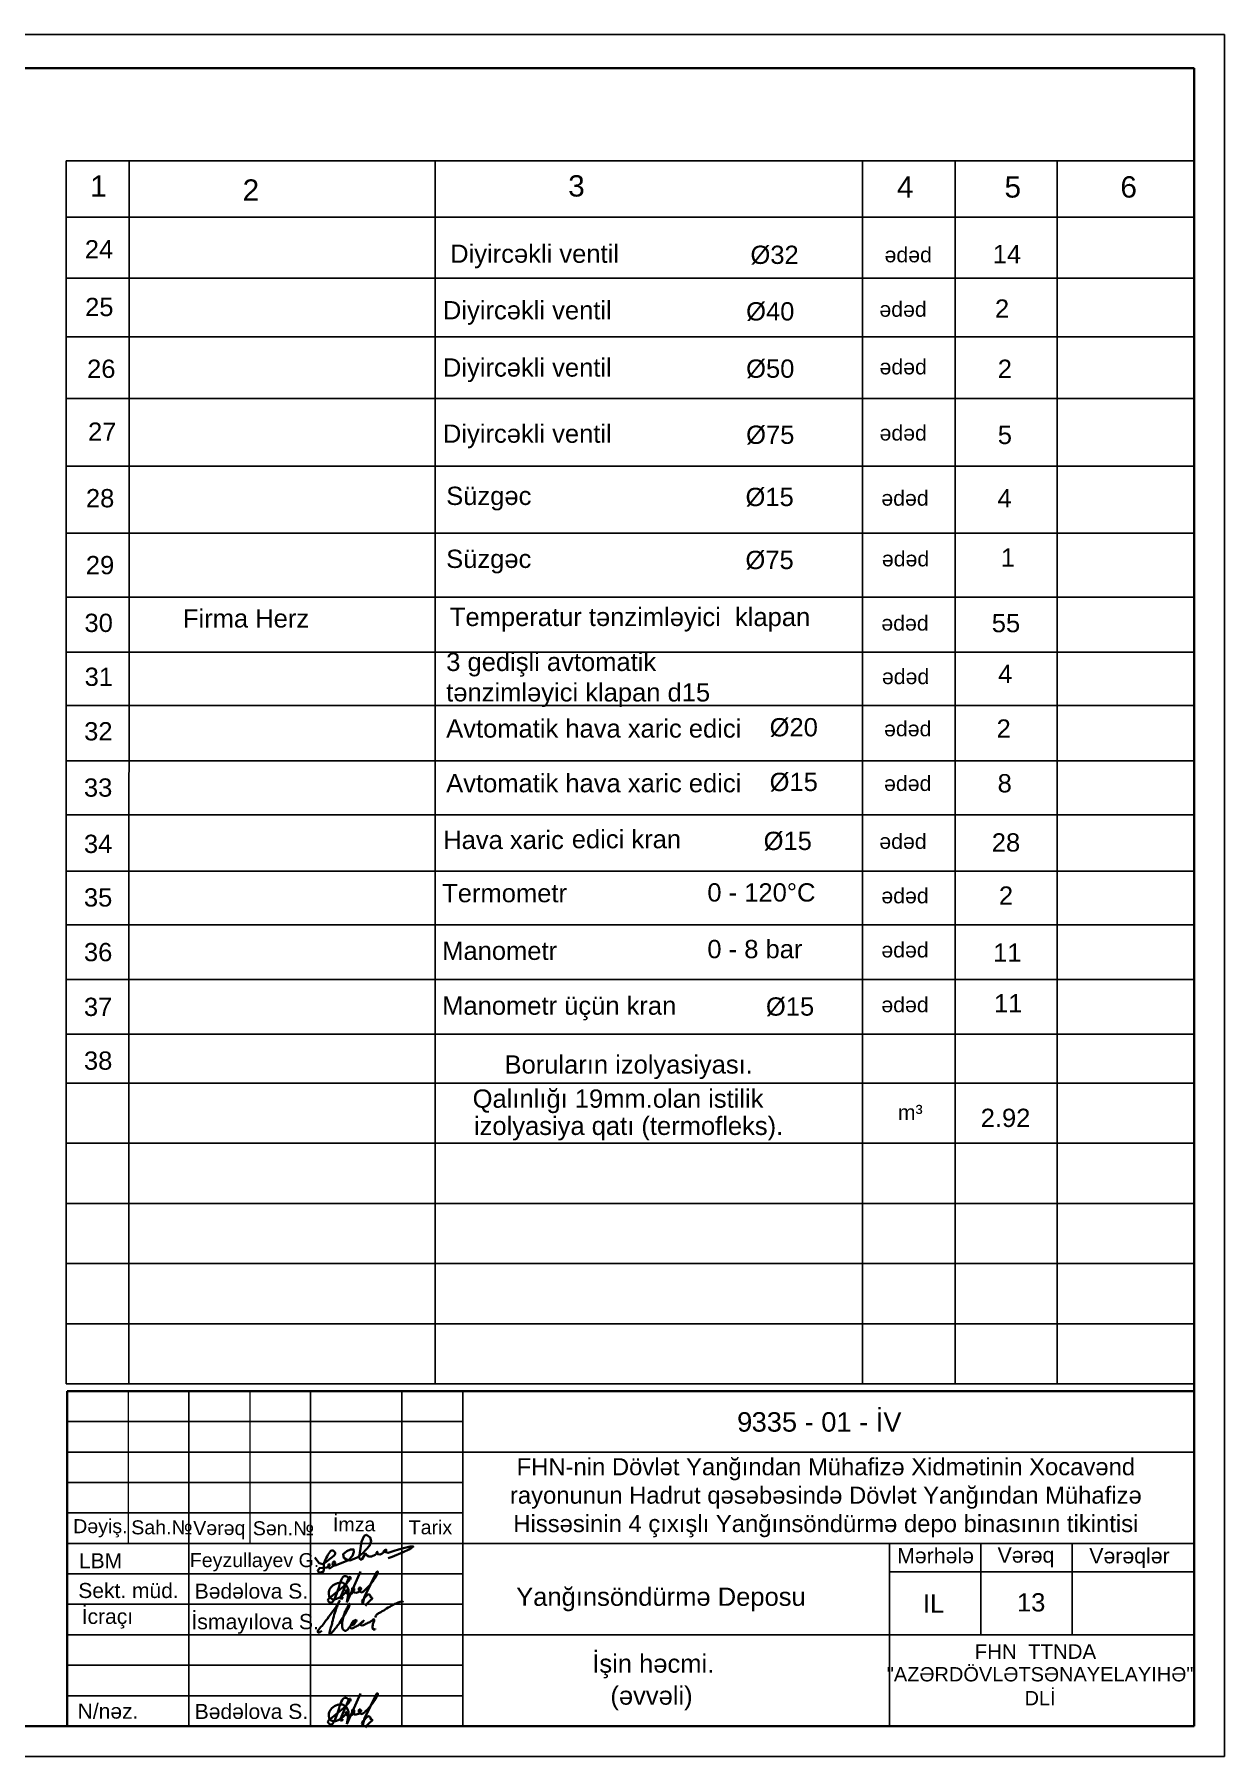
# Model space of a CAD drawing. Header units: millimetres. Extents: x 895788 to 1136524, y -21936 to 400945.
# Drawn here: x 1025886 to 1045422, y 21048 to 49324 of the extents above; entities that cross this region are included whole.
import ezdxf

# ---------------------------------------------------------------- set-up
doc = ezdxf.new("R2010")
doc.units = ezdxf.units.MM
doc.linetypes.add('0', pattern=[0])
doc.linetypes.add('S-100_OB Ground Floor Framing Plan$0$IZOLACE', pattern=[0])
for name, color, linetype, lineweight in [('0_Ном._пера__1', 7, 'Continuous', 15), ('0_Ном._пера__21', 7, 'Continuous', 30), ('2D-чертеж - Общий_Ном._пера__41', 7, 'Continuous', 25), ('Kunc stamp_n_n yaz_s__Ном._пера__7', 7, 'Continuous', 35), ('LLLLLLLL', 7, 'Continuous', 30), ('PENCERE ALTI', 250, 'Continuous', 9), ('Интерьер- Перегородка_Ном._пера__7_Ном._пера__7', 7, 'Continuous', 25), ('Конструктивный - Несущий_Ном._пера__19', 255, 'Continuous', 0)]:
    doc.layers.add(name, color=color, linetype=linetype, lineweight=lineweight)
doc.layers.add('divarlar', color=7, linetype='Continuous')
doc.layers.add('Слой1', color=1, linetype='Continuous')
doc.styles.get("Standard").update_dxf_attribs({"font": 'arial.ttf', "height": 400})
doc.styles.add('Standart', font='arial.ttf')
doc.styles.add('style1', font='ARIALN.TTF', dxfattribs={"height": 300})
doc.styles.add('Times New  Roman', font='times.ttf')
doc.styles.add('СГЕНЕРИР_СТИЛЬ_1', font='arial.ttf')
doc.styles.add('стиль1', font='A3TI(LA).TTF', dxfattribs={"height": 300})

# ---------------------------------------------------------------- blocks, each defined once
blk = doc.blocks.new('q')
at = {"color": 5, "lineweight": 30}
for p, q in [((2397351, -1471305), (2397730, -1470992)), ((2397870, -1470775), (2397660, -1471262)), ((2398163, -1470618), (2397818, -1471398)), ((2398568, -1470628), (2398265, -1471257)), ((2397554, -1471187), (2397502, -1471315)), ((2397681, -1471312), (2397724, -1471267)), ((2397818, -1471398), (2397862, -1471161)), ((2398265, -1471257), (2398225, -1471415))]:
    blk.add_line(p, q, dxfattribs=at)
for centre, major_axis, ratio, start_param, end_param in [((2397681, -1471249), (-5, 353), 0.999998, -0.083286, 0.861459), ((2396875, -1470852), (3, 757), 0.999998, 4.257909, 4.5312), ((2398555, -1471237), (54, 966), 0.999998, 1.141351, 1.370281), ((2397779, -1470816), (-0.1, 85.3), 0.999998, -1.457848, 1.201584), ((2397613, -1471130), (3, 251), 0.999998, 4.601269, 5.920157), ((2397017, -1470152), (-94, 1097), 0.999998, 3.759686, 3.982125), ((2397898, -1470783), (0.9, 29.1), 0.999998, -0.550121, 1.329203), ((2397866, -1470775), (-0.7, 50.2), 0.999998, 3.810231, 5.023948), ((2397446, -1470115), (-24, 1272), 0.999998, 3.847144, 4.261592), ((2398587, -1470635), (0.2, 19.1), 0.999998, 3.978899, 7.527496), ((2397389, -1471339), (0.1, 51), 0.999998, 0.840791, 2.297147), ((2397600, -1471174), (-2, 243), 0.999998, 0.890526, 1.841508), ((2397413, -1471331), (-0.3, 74.6), 0.999998, 2.152371, 3.651563), ((2397495, -1471181), (0, 142), 0.999998, 2.005347, 3.576171), ((2397180, -1471167), (31, 353), 0.999998, 4.09483, 4.36883), ((2397370, -1470801), (4, 541), 0.999998, 3.498001, 3.953952), ((2397696, -1471276), (-1.8, 38.4), 0.999998, 1.129032, 2.700136), ((2397554, -1470974), (-34, 285), 0.999998, 3.819341, 4.143746), ((2397802, -1471100), (-7.55, 7.95), 0.999967, 3.961598, 7.086009), ((2397941, -1471088), (8, 150), 0.999998, 1.702221, 2.352386), ((2397867, -1471054), (-1, 139), 0.999998, 2.852467, 4.617357), ((2397978, -1471058), (-3.5, 29.1), 0.999998, 4.302361, 7.89513), ((2398056, -1471055), (6, 107), 0.999998, 1.699245, 2.695085), ((2398038, -1470996), (3, 157), 0.999998, 2.938921, 4.280467), ((2398149, -1471056), (-2.9, 31.6), 0.999998, 4.360655, 7.971835), ((2398249, -1471034), (0, 134), 0.999998, 1.778185, 2.534529), ((2398160, -1471000), (-6, 145), 0.999998, 3.186951, 4.182019), ((2398236, -1471382), (0.1, 34.9), 0.999998, 1.063449, 2.846584), ((2398953, -1471852), (67, 890), 0.999998, 0.844875, 1.069119), ((2398763, -1471767), (11, 550), 0.999998, 0.611923, 1.050831), ((2398368, -1471248), (-0.9, 51.2), 0.999998, 4.12559, 7.030755), ((2398431, -1471296), (-0.1, 29.1), 0.999999, 4.199557, 7.036903)]:
    blk.add_ellipse(centre, major_axis=major_axis, ratio=ratio, start_param=start_param, end_param=end_param, dxfattribs=at)

msp = doc.modelspace()

# ---------------------------------------------------------------- linework, layer by layer
for p, q in [((1045421.534, 49324.285), (1004962.688, 49324.285)), ((1045421.534, 21047.642), (1045421.534, 49324.285)), ((1004962.688, 21047.642), (1045421.534, 21047.642))]:
    msp.add_line(p, q)
at = {"lineweight": 30}
for p, q in [((1044921.966, 48771.178), (1006962.96, 48771.178)), ((1044921.966, 21547.21), (1044921.966, 48771.178)), ((1006145.606, 21547.215), (1044922.143, 21547.215)), ((1006928.96, 21547.21), (1044921.966, 21547.21))]:
    msp.add_line(p, q, dxfattribs=at)
at = {"color": 7}
for p, q in [((1026403.935, 47247.798), (1044921.966, 47247.798)), ((1032464.239, 47247.798), (1032464.239, 46305.159)), ((1026405.41, 46322.888), (1044907.053, 46322.888)), ((1032918.987, 26047.21), (1044921.966, 26047.21)), ((1039921.966, 24547.21), (1039921.966, 21547.21)), ((1041421.966, 23047.21), (1041421.966, 24547.21)), ((1042921.966, 23047.21), (1042921.966, 24547.21)), ((1044927.621, 24079.221), (1039921.966, 24079.221))]:
    msp.add_line(p, q, dxfattribs=at)
at = {"color": 7, "linetype": 'ByBlock'}
for p, q in [((1026403.935, 47247.798), (1026408.48, 27167.176)), ((1027440.734, 47247.798), (1027435.037, 27167.176)), ((1039479.744, 47247.798), (1039479.744, 27167.176)), ((1041001.453, 47247.798), (1041001.453, 27167.176)), ((1042673.288, 47247.798), (1042673.288, 27167.176)), ((1032464.239, 46305.159), (1032464.239, 27167.176)), ((1026405.41, 45320.591), (1044907.053, 45320.591)), ((1026405.41, 44360.238), (1044907.053, 44360.238)), ((1026405.41, 43345.944), (1044907.053, 43345.944)), ((1026405.41, 42234.927), (1044907.053, 42234.927)), ((1026405.41, 41136.195), (1044907.053, 41136.195)), ((1026405.41, 40086.843), (1044907.053, 40086.843)), ((1026405.41, 39181.263), (1044907.053, 39181.263)), ((1026405.41, 38303.226), (1044907.053, 38303.226)), ((1026405.41, 37399.248), (1044907.053, 37399.248)), ((1026405.41, 36508.531), (1044907.053, 36508.531)), ((1026405.41, 35584.103), (1044907.053, 35584.103)), ((1026405.41, 34704.568), (1044907.053, 34704.568)), ((1026405.41, 33806.723), (1044907.053, 33806.723)), ((1026409.789, 32907.787), (1044916.911, 32907.787)), ((1026405.41, 32106.119), (1044912.286, 32106.119)), ((1026405.41, 31118.331), (1044907.053, 31118.331)), ((1026405.41, 30130.542), (1044912.286, 30130.542)), ((1026408.033, 29142.753), (1044907.053, 29142.753)), ((1026408.256, 28154.965), (1044912.286, 28154.965)), ((1026408.48, 27167.176), (1044907.053, 27167.176))]:
    msp.add_line(p, q, dxfattribs=at)
at = {"color": 5, "lineweight": 30}
for points, knots in [([(1030603.489, 23111.673, -120), (1030593.91, 23102.602, -120), (1030577.606, 23087.163, -120), (1030537.761, 23078.916, -120), (1030533.897, 23112.79, -120), (1030569.51, 23154.497, -120), (1030637.317, 23228.881, -120), (1030714.409, 23340.295, -120), (1030810.786, 23470.263, -120), (1030848.144, 23513.475, -120), (1030905.27, 23612.379, -120), (1030881.326, 23595.338, -120), (1030869.946, 23551.952, -120), (1030843.038, 23479.274, -120), (1030802.639, 23376.304, -120), (1030779.335, 23261.033, -120), (1030752.488, 23174.596, -120), (1030708.782, 23006.99, -120), (1030778.706, 23096.284, -120), (1030821.357, 23143.313, -120), (1030884.492, 23225.828, -120), (1030937.087, 23306.486, -120), (1030990.657, 23389.427, -120), (1031026.401, 23468.106, -120), (1031056.134, 23509.757, -120), (1031058.97, 23568.347, -120), (1031032.588, 23506.503, -120), (1030988.722, 23453.968, -120), (1030951.496, 23321.455, -120), (1030931.55, 23209.87, -120), (1030944.47, 23141.391, -120), (1030977.173, 23103.777, -120), (1031027.441, 23126.06, -120), (1031062.311, 23189.159, -120), (1031107.136, 23214.068, -120), (1031177.7, 23303.314, -120), (1031126.128, 23266.249, -120), (1031090.22, 23250.602, -120), (1031104.021, 23190.859, -120), (1031146.064, 23236.431, -120), (1031190.343, 23300.029, -120), (1031110.54, 23278.994, -120), (1031096.329, 23229.493, -120), (1031053.239, 23168.894, -120), (1031100.382, 23143.114, -120), (1031142.131, 23175.489, -120), (1031195.63, 23192.66, -120), (1031240.513, 23240.075, -120), (1031278.175, 23254.641, -120), (1031296.179, 23286.85, -120), (1031255.681, 23245.26, -120), (1031227.061, 23231.651, -120), (1031250.085, 23194.008, -120), (1031303.157, 23213.41, -120), (1031359.911, 23241.888, -120), (1031407.233, 23260.753, -120), (1031466.411, 23313.96, -120), (1031461.489, 23269.762, -120), (1031443.544, 23232.334, -120), (1031434.992, 23185.535, -120), (1031438.067, 23132.627, -120), (1031468.981, 23134.729, -120), (1031479.835, 23143.487, -120), (1031485.466, 23148.029, -120)], [0, 0, 0, 0, 41.556665976, 70.7344602, 90.563066109, 123.281734141, 232.438546064, 391.700594814, 545.829614661, 655.633990619, 703.495194112, 705.277613823, 740.464864692, 829.015912906, 943.630882634, 1074.692943915, 1157.808375281, 1284.468358587, 1325.660348863, 1418.854240905, 1502.398141569, 1628.161784485, 1709.577033878, 1801.27152875, 1873.801511755, 1893.189928335, 1920.909123083, 1993.763519175, 2166.329587981, 2286.130425455, 2335.852334971, 2375.743026351, 2411.683763607, 2478.502871372, 2575.821745264, 2633.473819745, 2656.291069381, 2719.673084463, 2746.560541641, 2786.29443042, 2854.857115208, 2885.125287684, 2970.66353317, 3023.817114541, 3053.610970814, 3095.475349821, 3168.626267787, 3223.158800997, 3284.904978557, 3289.421249723, 3320.060822958, 3369.560069384, 3388.358382947, 3427.92766794, 3509.901172861, 3579.985754887, 3627.167778043, 3640.500726937, 3690.324679246, 3758.973880929, 3793.424541886, 3813.712404999, 3835.580769424, 3835.580769424, 3835.580769424, 3835.580769424]), ([(1031479.333, 23330.581, -120), (1031481.907, 23339.687, -120), (1031486.387, 23355.536, -120), (1031506.673, 23386.198, -120), (1031565.059, 23413.53, -120), (1031644.498, 23465.189, -120), (1031732.519, 23518.608, -120), (1031814.163, 23561.986, -120), (1031866.951, 23578.978, -120), (1031935.832, 23609.384, -120), (1031934.597, 23584.746, -120), (1031934.484, 23582.502, -120)], [0, 0, 0, 0, 28.269540966, 49.201463556, 108.006102601, 215.076425288, 334.895744478, 422.688269822, 474.999169848, 538.699096544, 545.083392005, 545.083392005, 545.083392005, 545.083392005])]:
    msp.add_open_spline(points, degree=3, knots=knots, dxfattribs=at)
at = {"layer": '0_Ном._пера__21', "color": 5, "linetype": 'Continuous', "flags": 128}
msp.add_lwpolyline([(1030489.375, 24313.759), (1030562.041, 24222.279), (1030623.083, 24208.201), (1030801.114, 24342.312, 1.249640379), (1030733.041, 24406.116, 0.079258228), (1030635.604, 24201.162), (1030635.604, 24113.569), (1030626.213, 24080.722), (1030553.432, 24068.209), (1030535.433, 24104.966), (1030564.389, 24142.506), (1030680.994, 24152.673), (1030707.437, 24159.462), (1030732.612, 24198.735), (1030723.531, 24204.557), (1030706.101, 24177.367), (1030720.331, 24142.28), (1030742.129, 24142.28), (1030815.595, 24195.051), (1030824.924, 24232.342), (1030811.177, 24251.478), (1030785.875, 24233.301), (1030780.244, 24200.939), (1030795.125, 24180.347), (1030837.69, 24190.643), (1031039.686, 24270.522), (1031105.643, 24345.069), (1031128.414, 24409.414), (1031123.539, 24448.029), (1031072.096, 24448.029), (1031011.411, 24419.4), (1030951.883, 24370.158), (1030964.691, 24313.049), (1031010.013, 24282.526), (1031065.087, 24268.441), (1031109.205, 24281.038), (1031184.121, 24314.261), (1031275.509, 24388.269), (1031385.017, 24506.367), (1031414.167, 24585.1), (1031396.835, 24646.511), (1031335.384, 24689.813), (1031300.72, 24670.918), (1031256.601, 24573.29), (1031229.027, 24391.419), (1031217.228, 24313.59), (1031233.754, 24283.555), (1031258.177, 24283.555), (1031291.266, 24335.519), (1031320.172, 24380.913), (1031344.838, 24350.478), (1031375.563, 24330.007), (1031417.318, 24330.007), (1031476.144, 24360.161), (1031518.581, 24390.736), (1031512.659, 24411.448), (1031500.323, 24394.681), (1031521.542, 24369.038), (1031558.551, 24363.12), (1031591.119, 24382.846), (1031661.189, 24424.269), (1031661.189, 24442.515), (1031643.425, 24442.515), (1031614.805, 24412.927), (1031691.783, 24391.722), (1031791.836, 24427.465), (1031859.572, 24449.098), (1031945.721, 24470.374), (1032052.262, 24496.686), (1032106.63, 24496.686), (1032076.428, 24475.817), (1032032.202, 24445.256), (1031936.314, 24403.578), (1031760.567, 24324.787), (1031693.265, 24306.588)], format="xyb", dxfattribs=at)
at = {"layer": '2D-чертеж - Общий_Ном._пера__41', "color": 0, "lineweight": 15}
for p, q in [((1027422.247, 27047.71), (1027422.247, 24547.71)), ((1029418.987, 27047.21), (1029418.987, 24547.21))]:
    msp.add_line(p, q, dxfattribs=at)
at = {"layer": 'LLLLLLLL', "color": 7, "linetype": 'Continuous', "lineweight": 20, "ltscale": 50}
msp.add_line((1044921.966, 47247.798), (1044921.966, 28546.54), dxfattribs=at)
at = {"layer": 'Слой1', "color": 7, "linetype": 'ByBlock', "lineweight": 30, "ltscale": 1.1}
for p, q in [((1026421.032, 27047.21), (1026421.032, 21547.21)), ((1026421.966, 27047.21), (1044921.966, 27047.21))]:
    msp.add_line(p, q, dxfattribs=at)
at = {"layer": 'Слой1', "color": 7, "linetype": 'ByBlock', "lineweight": -3, "ltscale": 1.1}
for p, q in [((1028422.315, 27047.21), (1028422.315, 21547.21)), ((1030418.987, 27047.21), (1030418.987, 21547.21)), ((1031918.987, 27047.21), (1031918.987, 21547.21)), ((1032918.987, 27047.21), (1032918.987, 21547.21)), ((1026421.966, 26547.21), (1032918.987, 26547.21)), ((1026421.966, 26047.21), (1032918.987, 26047.21)), ((1026421.966, 25547.21), (1032918.987, 25547.21)), ((1026421.966, 25047.21), (1032918.987, 25047.21)), ((1026421.966, 24547.21), (1044921.966, 24547.21)), ((1026421.966, 24047.21), (1032918.987, 24047.21)), ((1026421.966, 23547.21), (1032921.966, 23547.21)), ((1026421.966, 23047.21), (1044921.966, 23047.21)), ((1026421.966, 22547.21), (1032918.987, 22547.21)), ((1026421.966, 22047.21), (1032918.987, 22047.21))]:
    msp.add_line(p, q, dxfattribs=at)

# ---------------------------------------------------------------- block references
at = {"xscale": 0.6480000000000001, "yscale": 0.6480000000000001, "zscale": 0.6480000000000001}
for p in [(-522771.888, 977044.834, 0), (-522771.888, 975044.839, 0)]:
    msp.add_blockref('q', p, dxfattribs=at)

# ---------------------------------------------------------------- texts
at = {"color": 7, "char_height": 350, "attachment_point": 1, "style": 'Times New  Roman'}
for s, insert, width in [('{\\fArial|b0|i0|c0|p34;1}', (1026801.097, 47008.631), 501.5506), ('{\\fArial|b0|i0|c0|p34;2}', (1029303.257, 46944.472), 947.3734), ('{\\fArial|b0|i0|c0|p34;3}', (1034646.906, 47012.477), 4736.8666), ('{\\fArial|b0|i0|c0|p34; 4           5            6}', (1039907.675, 46995.705), 4736.8666)]:
    msp.add_mtext(s, dxfattribs=dict(at, insert=insert, width=width))
at = {"attachment_point": 1}
for s, insert, char_height, width in [('{\\fArial|b0|i0|c238|p34;24}', (1026712.755, 45946.571), 300, 4743.69039), ('{\\fArial|b0|i0|c238|p34;25}', (1026717.511, 44999.722), 300, 3775.91204), ('{\\fArial|b0|i0|c238|p34;2}', (1041652.854, 44973.327), 300, 3775.91204), ('{\\fArial|b0|i0|c238|p34;   %%C40}', (1037219.023, 44927.772), 300, 3775.91204), ('{\\fArial|b0|i0|c238|p34;ədəd}', (1039755.621, 44938.051), 250, 866.90729), ('{\\fArial|b0|i0|c238|p34;26}', (1026749.635, 43985.203), 300, 3775.91204), ('{\\fArial|b0|i0|c238|p34;27}', (1026765.572, 42952.118), 300, 3775.91204), ('{\\fArial|b0|i0|c238|p34;   %%C75}', (1037219.023, 42901.26), 300, 3775.91204), ('{\\fArial|b0|i0|c238|p34;ədəd}', (1039758.284, 42906.591), 250, 866.90729), ('{\\fArial|b0|i0|c238|p34;5}', (1041698.886, 42898.538), 300, 3775.91204), ('{\\fArial|b0|i0|c238|p34;28}', (1026730.803, 41859.891), 300, 3775.91204), ('{\\fArial|b0|i0|c238|p34;   %%C15}', (1037208.772, 41879.911), 300, 3775.91204), ('{\\fArial|b0|i0|c238|p34;ədəd}', (1039787.847, 41836.516), 250, 866.90729), ('{\\fArial|b0|i0|c238|p34;\\C256;4}', (1041694.375, 41859.494), 300, 3775.91204), ('{\\fArial|b0|i0|c238|p34;29}', (1026729.616, 40761.16), 300, 3775.91204), ('{\\fArial|b0|i0|c238|p34;   %%C75}', (1037207.927, 40845.833), 300, 3775.91204), ('{\\fArial|b0|i0|c238|p34;1}', (1041748.293, 40884.601), 300, 3775.91204), ('{\\fArial|b0|i0|c238|p34;30}', (1026706.929, 39812.748), 300, 3775.91204), ('{\\fArial|b0|i0|c238|p34;31}', (1026709.586, 38927.539), 300, 3775.91204), ('{\\fArial|b0|i0|c238|p34;ədəd}', (1039797.384, 38906.156), 250, 866.90729), ('{\\fArial|b0|i0|c238|p34;32}', (1026701.677, 38032.323), 300, 3775.91204), ('{\\fArial|b0|i0|c238|p34;   %%C20}', (1037604.56, 38098.92), 300, 3775.91204), ('{\\fArial|b0|i0|c238|p34;ədəd}', (1039832.571, 38050.275), 250, 866.90729), ('{\\fArial|b0|i0|c238|p34;2}', (1041679.549, 38077.037), 300, 3775.91204), ('{\\fArial|b0|i0|c238|p34;33}', (1026698.234, 37108.498), 300, 3775.91204), ('{\\fArial|b0|i0|c238|p34;   %%C15}', (1037604.56, 37201.075), 300, 3775.91204), ('{\\fArial|b0|i0|c238|p34;ədəd}', (1039832.571, 37152.43), 250, 866.90729), ('{\\fArial|b0|i0|c238|p34;8}', (1041696.273, 37179.192), 300, 3775.91204), ('{\\fArial|b0|i0|c238|p34;34}', (1026698.234, 36184.071), 300, 3775.91204), ('{\\fArial|b0|i0|c238|p34;35}', (1026697.723, 35304.536), 300, 3775.91204), ('{\\fArial|b0|i0|c238|p34;36}', (1026698.234, 34406.691), 300, 3775.91204), ('{\\fArial|b0|i0|c238|p34;37}', (1026698.234, 33507.755), 300, 3775.91204), ('{\\fArial|b0|i0|c238|p34;38}', (1026698.234, 32624.88), 300, 3775.91204)]:
    msp.add_mtext(s, dxfattribs=dict(at, insert=insert, char_height=char_height, width=width))
at = {"color": 0, "char_height": 300, "attachment_point": 1}
for insert in [(1032710.095, 45874.473), (1032591.458, 44005.279)]:
    msp.add_mtext_dynamic_manual_height_columns('{\\fArial|b0|i0|c238|p34;Diyircəkli ventil}', width=3961.62778, gutter_width=1500, heights=[0], dxfattribs=dict(at, insert=insert))
at = {"color": 0, "attachment_point": 1}
for s, insert, char_height, width in [('{\\fArial|b0|i0|c238|p34;   %%C32}', (1037290.128, 45856.148), 300, 3775.91204), ('{\\fArial|b0|i0|c238|p34;ədəd}', (1039840.787, 45832.622), 250, 866.90729), ('{\\fArial|b0|i0|c238|p34;14}', (1041616.532, 45868.686), 300, 3775.91204), ('{\\fArial|b0|i0|c238|p34;   %%C50}', (1037219.023, 43986.953), 300, 3775.91204), ('{\\fArial|b0|i0|c238|p34;ədəd}', (1039758.284, 43992.284), 250, 866.90729), ('{\\fArial|b0|i0|c238|p34;2}', (1041698.886, 43984.231), 300, 3775.91204), ('{\\fArial|b0|i0|c238|p34;ədəd}', (1039796.622, 40840.26), 250, 866.90729), ('{\\fArial|b0|i0|c238|p34;ədəd}', (1039788.01, 39785.647), 250, 866.90729), ('{\\fArial|b0|i0|c238|p34;55}', (1041600.375, 39809.029), 300, 3775.91204), ('{\\fArial|b0|i0|c238|p34;   %%C15}', (1037506.527, 36232.717), 300, 3775.91204), ('{\\fArial|b0|i0|c238|p34;ədəd}', (1039754.483, 36201.244), 250, 866.90729), ('{\\fArial|b0|i0|c238|p34;28}', (1041600.683, 36207.509), 300, 3775.91204), ('{\\fArial|b0|i0|c238|p34;   0 - 120%%DC}', (1036582.631, 35386.797), 300, 3775.91204), ('{\\fArial|b0|i0|c238|p34;ədəd}', (1039788.01, 35307.561), 250, 866.90729), ('{\\fArial|b0|i0|c238|p34;\\C256;2}', (1041717.814, 35334.975), 300, 4743.69039), ('{\\fArial|b0|i0|c238|p34;   0 - 8 bar}', (1036582.631, 34456.649), 300, 3775.91204), ('{\\fArial|b0|i0|c238|p34;ədəd}', (1039788.01, 34418.437), 250, 866.90729), ('{\\fArial|b0|i0|c238|p34;\\C256;11}', (1041622.94, 34397.936), 300, 4743.69039), ('{\\fArial|b0|i0|c238|p34;   %%C15}', (1037543.986, 33513.155), 300, 3775.91204), ('{\\fArial|b0|i0|c238|p34;ədəd}', (1039788.01, 33519.114), 250, 866.90729), ('{\\fArial|b0|i0|c238|p34;\\C256;11}', (1041637.235, 33566.009), 300, 4743.69039), ('{\\fArial|b0|i0|c238|p34;Boruların izolyasiyası.}', (1033602.216, 32561.672), 300, 5676.19939), ('{\\fArial|b0|i0|c238|p34;Qalınlığı 19mm.olan istilik  }', (1033078.844, 32001.273), 300, 6421.09222), ('{\\fArial|b0|i0|c238|p34;  \\H0.83333x; m³}', (1039728.737, 31748.687), 300, 866.90729), ('{\\fArial|b0|i0|c238|p34;2.92}', (1041418.558, 31685.065), 300, 4743.69039), ('{\\fArial|b0|i0|c238|p34;izolyasiya qatı (termofleks).}', (1033100.313, 31553.948), 300, 5937.91875)]:
    msp.add_mtext(s, dxfattribs=dict(at, insert=insert, char_height=char_height, width=width))
at = {"char_height": 300, "attachment_point": 1}
for s, width, insert in [('{\\fArial|b0|i0|c238|p34;Diyircəkli ventil}', 3961.62778, (1032591.458, 44946.097)), ('{\\fArial|b0|i0|c238|p34;Diyircəkli ventil}', 3961.62778, (1032591.458, 42919.586)), ('{\\fArial|b0|i0|c238|p34;Süzgəc}', 3961.62778, (1032645.097, 41898.237)), ('{\\fArial|b0|i0|c238|p34;Süzgəc}', 3961.62778, (1032644.253, 40864.159)), ('{\\fArial|b0|i0|c238|p34;3 gedişli avtomatik tənzimləyici klapan d15}', 4563.67426, (1032645.015, 39171.799)), ('{\\fArial|b0|i0|c238|p34;Avtomatik hava xaric edici}', 5650.67449, (1032645.015, 38078.509)), ('{\\fArial|b0|i0|c238|p34;Avtomatik hava xaric edici}', 5650.67449, (1032645.015, 37180.663)), ('{\\fArial|b0|i0|c238|p34;(əvvəli)}', 3789.53369, (1035339.974, 22198.713))]:
    msp.add_mtext_dynamic_manual_height_columns(s, width=width, gutter_width=1500, heights=[0], dxfattribs=dict(at, insert=insert))
at = {"color": 1, "insert": (1041705.019, 38975.333), "char_height": 300, "width": 3775.91204, "attachment_point": 1}
msp.add_mtext('{\\fArial|b0|i0|c238|p34;\\C256;4}', dxfattribs=at)
at = {"color": 7, "insert": (1033423, 25946.495), "char_height": 280, "width": 10907.26022, "attachment_point": 1}
msp.add_mtext('\\A1;\\pxqc;{\\fArial|b0|i0|c204|p34;\\C7;FHN-nin Dövlət Yan\\fArial|b0|i0|c0|p34;ğı\\fArial|b0|i0|c204|p34;ndan Mühafizə Xidmətinin \\fArial|b0|i0|c238|p34;Xocavənd\\fArial|b0|i0|c204|p34; rayon\\fArial|b0|i0|c238|p34;unun Hadrut qəsəbəsində\\fArial|b0|i0|c204|p34; Dövlət Yan\\fArial|b0|i0|c0|p34;ğı\\fArial|b0|i0|c204|p34;ndan Mühafizə Hissəsinin 4 ç\\fArial|b0|i0|c0|p34;ı\\fArial|b0|i0|c204|p34;x\\fArial|b0|i0|c0|p34;ış\\fArial|b0|i0|c204|p34;l\\fArial|b0|i0|c0|p34;ı \\fArial|b0|i0|c204|p34;Yan\\fArial|b0|i0|c0|p34;ğı\\fArial|b0|i0|c204|p34;nsöndürmə depo binas\\fArial|b0|i0|c0|p34;ı\\fArial|b0|i0|c204|p34;n\\fArial|b0|i0|c0|p34;ı\\fArial|b0|i0|c204|p34;n tikintisi}', dxfattribs=at)
at = {"linetype": '0', "lineweight": 25, "insert": (1040470.649, 23709.858), "char_height": 300, "attachment_point": 1}
msp.add_mtext_dynamic_manual_height_columns('{\\fArial|b0|i0|c238|p34;IL}', width=659.54608, gutter_width=1500, heights=[0], dxfattribs=at)
at = {"layer": '0_Ном._пера__1', "linetype": 'Continuous', "style": 'Standart'}
for s, p in [('9', (1037419.957, 26382.24)), ('335 - 01 - İV', (1037658.602, 26382.24))]:
    msp.add_text(s, height=320, dxfattribs=at).set_placement(p)
at = {"layer": '0_Ном._пера__1', "linetype": 'Continuous', "insert": (1033793.642, 23822.687), "char_height": 300, "width": 12008.03375, "attachment_point": 1}
msp.add_mtext('{\\fArial|b0|i0|c0|p34;Yanğınsöndürm\\fArial|b0|i0|c204|p34;ə\\fArial|b0|i0|c0|p34; Deposu}', dxfattribs=at)
at = {"layer": '2D-чертеж - Общий_Ном._пера__41', "color": 0, "lineweight": 15, "char_height": 230, "attachment_point": 1}
for s, insert in [('{\\fArial|b0|i0|c0|p34;D\\fArial|b0|i0|c238|p34;ə\\fArial|b0|i0|c0|p34;yiş.}', (1026521.361, 24945.55)), ('{\\fArial|b0|i0|c0|p34;Sah.\\fArial|b0|i0|c204|p34;№}', (1027474.994, 24926.341)), ('{\\fArial|b0|i0|c0|p34;V\\fArial|b0|i0|c238|p34;ə\\fArial|b0|i0|c0|p34;r\\fArial|b0|i0|c238|p34;ə\\fArial|b0|i0|c0|p34;q}', (1028492.049, 24915.17)), ('{\\fArial|b0|i0|c0|p34;S\\fArial|b0|i0|c238|p34;ə\\fArial|b0|i0|c0|p34;n.\\fArial|b0|i0|c204|p34;№}', (1029470.32, 24911.439)), ('{\\fArial|b0|i0|c238|p34;İ\\fArial|b0|i0|c0|p34;mza}', (1030786.352, 24975.99)), ('{\\fArial|b0|i0|c0|p34;Tarix}', (1032029.138, 24926.829))]:
    msp.add_mtext_dynamic_manual_height_columns(s, width=1000.34919, gutter_width=1500, heights=[0], dxfattribs=dict(at, insert=insert))
at = {"layer": '2D-чертеж - Общий_Ном._пера__41', "color": 0, "lineweight": 15, "width": 3442.60784, "attachment_point": 1}
for s, insert, char_height in [('{\\fArial|b0|i0|c0|p34;FHN  TTNDA}', (1041320.62, 22892.184), 240), ('\\pxqc;{\\fArial|b0|i0|c0|p34;"AZƏRDÖVLƏTSƏNAYELAYIHƏ" DL\\fArial|b0|i0|c238|p34;İ}', (1040672.287, 22516.542), 235)]:
    msp.add_mtext(s, dxfattribs=dict(at, insert=insert, char_height=char_height))
at = {"layer": 'divarlar', "color": 0, "char_height": 300, "width": 3693.17392, "attachment_point": 3}
for s, insert in [('{\\fArial|b0|i0|c238|p34;Hava xaric }', (1034575.694, 36248.746)), ('{\\fArial|b0|i0|c238|p34; edici kran}', (1036500.011, 36261.382))]:
    msp.add_mtext(s, dxfattribs=dict(at, insert=insert))
at = {"layer": 'Kunc stamp_n_n yaz_s__Ном._пера__7', "color": 7, "linetype": 'Continuous', "insert": (1036043.994, 22528.42), "char_height": 300, "width": 11953.52505, "attachment_point": 5, "line_spacing_factor": 1.049432}
msp.add_mtext('{\\fArial|b0|i0|c238|p34;İşin həcmi.}', dxfattribs=at)
at = {"layer": 'LLLLLLLL', "color": 0, "linetype": 'Continuous', "lineweight": 20, "ltscale": 50}
msp.add_text('İsmayılova S. ', height=250, dxfattribs=at).set_placement((1028460.562, 23138.609))
at = {"layer": 'LLLLLLLL', "color": 0, "linetype": 'Continuous', "lineweight": 20, "ltscale": 50, "width": 2302.04, "attachment_point": 1}
for s, insert, char_height in [('{\\fArial|b0|i0|c238|p34;LBM}', (1026616.773, 24386.654), 247), ('{\\fArial|b0|i0|c238|p34;Feyzullayev G.}', (1028436.39, 24388.116), 230), ('{\\fArial|b0|i0|c0|p34;Sekt. müd.}', (1026605.394, 23897.561), 247), ('{\\fArial|b0|i0|c0|p34;B\\fArial|b0|i0|c238|p34;ə\\fArial|b0|i0|c0|p34;d\\fArial|b0|i0|c238|p34;ə\\fArial|b0|i0|c0|p34;lova S.}', (1028517.296, 23888.116), 247), ('{\\fArial|b0|i0|c238|p34;İcraçı}', (1026661.816, 23472.26), 247), ('{\\fArial|b0|i0|c0|p34;B\\fArial|b0|i0|c238|p34;ə\\fArial|b0|i0|c0|p34;d\\fArial|b0|i0|c238|p34;ə\\fArial|b0|i0|c0|p34;lova S.}', (1028517.296, 21912.116), 247)]:
    msp.add_mtext(s, dxfattribs=dict(at, insert=insert, char_height=char_height))
at = {"layer": 'PENCERE ALTI', "color": 0, "lineweight": -3, "insert": (1026595.444, 21916.856), "char_height": 247, "width": 3722.97454, "attachment_point": 1}
msp.add_mtext('{\\fArial|b0|i0|c0|p34;N/n\\fArial|b0|i0|c204|p34;ə\\fArial|b0|i0|c0|p34;z.}', dxfattribs=at)
at = {"layer": 'Интерьер- Перегородка_Ном._пера__7_Ном._пера__7', "insert": (1042013.947, 23729.695), "char_height": 300, "attachment_point": 1, "style": 'СГЕНЕРИР_СТИЛЬ_1'}
msp.add_mtext_dynamic_manual_height_columns('{\\fArial|b0|i0|c238|p34;13}', width=1676.50332, gutter_width=1500, heights=[0], dxfattribs=at)
at = {"layer": 'Конструктивный - Несущий_Ном._пера__19', "color": 0, "linetype": 'S-100_OB Ground Floor Framing Plan$0$IZOLACE', "lineweight": 9, "char_height": 300, "attachment_point": 1, "style": 'style1'}
for s, width, insert in [('{\\fArial|b0|i0|c238|p34;Firma Herz}', 2368.64063, (1028322.971, 39885.68)), ('{\\fArial|b0|i0|c238|p34;Temperatur tənzimləyici  klapan}', 6086.94705, (1032704.812, 39910.145)), ('{\\fArial|b0|i0|c238|p34;Termometr}', 6086.94705, (1032578.812, 35375.063)), ('{\\fArial|b0|i0|c238|p34;Manometr}', 6086.94705, (1032578.812, 34428.292)), ('{\\fArial|b0|i0|c238|p34;Manometr üçün kran}', 6086.94705, (1032578.812, 33527.928))]:
    msp.add_mtext_dynamic_manual_height_columns(s, width=width, gutter_width=1500, heights=[0], dxfattribs=dict(at, insert=insert))
at = {"layer": 'Слой1', "color": 7, "linetype": 'ByBlock', "lineweight": -3, "ltscale": 1.1, "char_height": 250, "attachment_point": 1, "style": 'стиль1'}
for s, insert in [('{\\fArial|b0|i0|c0|p34;M\\fArial|b0|i0|c238|p34;ə\\fArial|b0|i0|c0|p34;rh\\fArial|b0|i0|c238|p34;ə\\fArial|b0|i0|c0|p34;l\\fArial|b0|i0|c238|p34;ə}', (1040047.099, 24471.982)), ('{\\fArial|b0|i0|c0|p34;V\\fArial|b0|i0|c238|p34;ə\\fArial|b0|i0|c0|p34;r\\fArial|b0|i0|c238|p34;ə\\fArial|b0|i0|c0|p34;q}', (1041695.956, 24481.595)), ('{\\fArial|b0|i0|c0|p34;V\\fArial|b0|i0|c238|p34;ə\\fArial|b0|i0|c0|p34;r\\fArial|b0|i0|c238|p34;ə\\fArial|b0|i0|c0|p34;ql\\fArial|b0|i0|c238|p34;ə\\fArial|b0|i0|c0|p34;r}', (1043201.321, 24470))]:
    msp.add_mtext(s, dxfattribs=dict(at, insert=insert))

doc.saveas('drawing.dxf')
